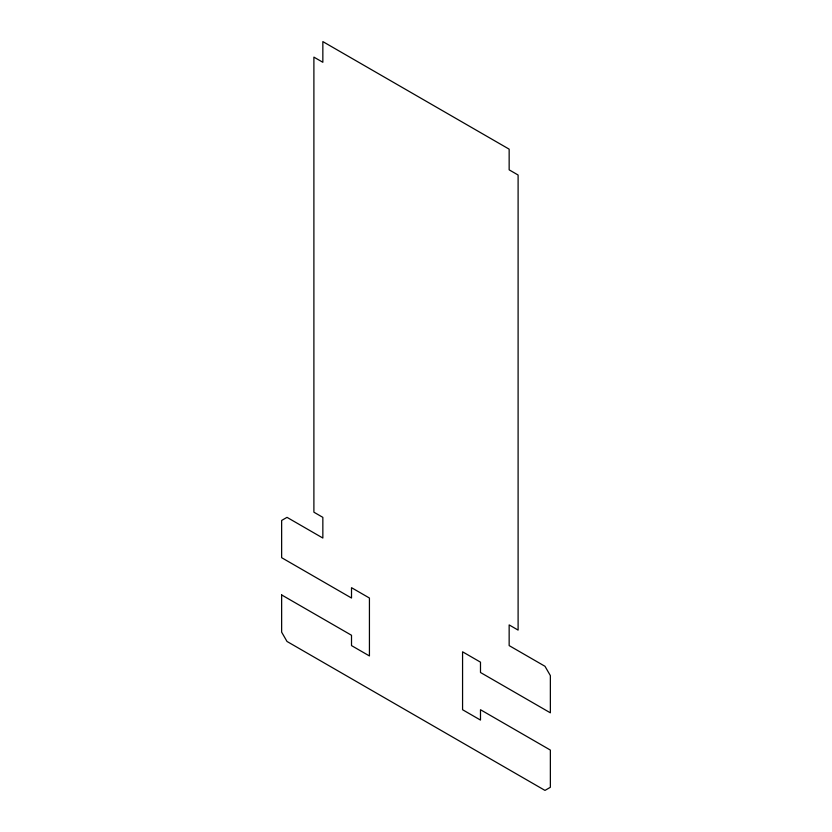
<?xml version="1.0" encoding="UTF-8"?>
<svg xmlns="http://www.w3.org/2000/svg" width="832" height="832" viewBox="0 0 832 832"><rect width="100%" height="100%" fill="white"/><g stroke="black" fill="none" stroke-linecap="round" stroke-linejoin="round"><path stroke-width="1.25" d="M281.642 594.932L281.642 632.164L287.019 641.472L544.981 790.4L550.358 787.301L550.358 750.069L480.49 709.727L480.49 720.075L462.571 709.727L462.571 651.81L480.49 662.158L480.49 672.495L550.358 712.826L550.358 675.594L544.981 666.286L509.153 645.601L509.153 624.915L518.107 630.094L518.107 175.022L509.153 169.842L509.153 149.157L322.847 41.6L322.847 62.286L313.893 57.117L313.893 512.19L322.847 517.358L322.847 538.044L287.019 517.358L281.642 520.458L281.642 557.69L351.51 598.031L351.51 587.683L369.429 598.031L369.429 655.949L351.51 645.601L351.51 635.263L281.642 594.932"/></g></svg>
